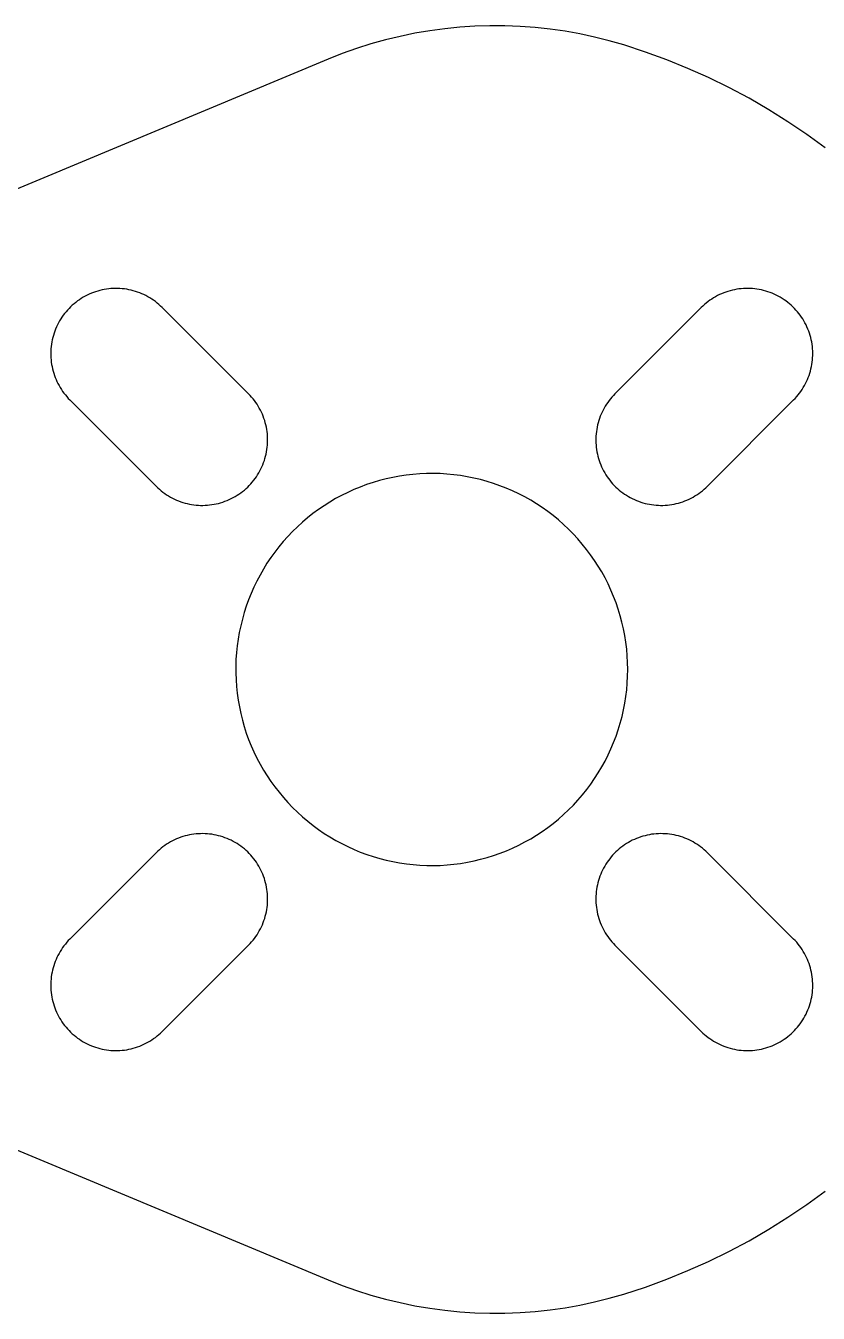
# Model space of a CAD drawing. Header units: millimetres. Extents: x 1015 to 1415, y -25 to 475.
# Drawn here: x 1338.26 to 1356.45, y 80.95 to 110.5 of the extents above; entities that cross this region are included whole.
import ezdxf

# ---------------------------------------------------------------- set-up
doc = ezdxf.new("R2010")
doc.units = ezdxf.units.MM
doc.header["$MEASUREMENT"] = 0
doc.layers.add('corte', color=1, linetype='Continuous', true_color=0xff0000)

msp = doc.modelspace()

# ---------------------------------------------------------------- linework, layer by layer
at = {"layer": 'corte', "linetype": 'Continuous', "lineweight": 25}
for p, q in [((1346.85, 110.258), (1346.514, 110.176)), ((1347.19, 110.329), (1346.85, 110.258)), ((1347.531, 110.387), (1347.19, 110.329)), ((1347.875, 110.434), (1347.531, 110.387)), ((1348.22, 110.468), (1347.875, 110.434)), ((1348.565, 110.491), (1348.22, 110.468)), ((1348.912, 110.502), (1348.565, 110.491)), ((1349.258, 110.501), (1348.912, 110.502)), ((1349.605, 110.487), (1349.258, 110.501)), ((1349.95, 110.462), (1349.605, 110.487)), ((1350.295, 110.425), (1349.95, 110.462)), ((1350.638, 110.375), (1350.295, 110.425)), ((1350.979, 110.314), (1350.638, 110.375)), ((1351.318, 110.242), (1350.979, 110.314)), ((1345.85, 109.978), (1345.523, 109.861)), ((1346.18, 110.083), (1345.85, 109.978)), ((1346.514, 110.176), (1346.18, 110.083)), ((1351.654, 110.157), (1351.318, 110.242)), ((1351.987, 110.061), (1351.654, 110.157)), ((1352.483, 109.899), (1351.987, 110.061)), ((1345.201, 109.734), (1325.424, 101.493)), ((1345.523, 109.861), (1345.201, 109.734)), ((1352.973, 109.72), (1352.483, 109.899)), ((1353.456, 109.524), (1352.973, 109.72)), ((1353.933, 109.311), (1353.456, 109.524)), ((1354.402, 109.081), (1353.933, 109.311)), ((1354.862, 108.836), (1354.402, 109.081)), ((1355.314, 108.575), (1354.862, 108.836)), ((1355.756, 108.298), (1355.314, 108.575)), ((1356.188, 108.006), (1355.756, 108.298)), ((1356.61, 107.699), (1356.188, 108.006)), ((1339.714, 104.339), (1339.667, 104.317)), ((1339.762, 104.36), (1339.714, 104.339)), ((1339.81, 104.379), (1339.762, 104.36)), ((1339.859, 104.396), (1339.81, 104.379)), ((1339.908, 104.411), (1339.859, 104.396)), ((1339.958, 104.425), (1339.908, 104.411)), ((1340.008, 104.437), (1339.958, 104.425)), ((1340.059, 104.447), (1340.008, 104.437)), ((1340.11, 104.455), (1340.059, 104.447)), ((1340.162, 104.462), (1340.11, 104.455)), ((1340.213, 104.467), (1340.162, 104.462)), ((1340.265, 104.47), (1340.213, 104.467)), ((1340.317, 104.471), (1340.265, 104.47)), ((1340.368, 104.471), (1340.317, 104.471)), ((1340.42, 104.469), (1340.368, 104.471)), ((1340.472, 104.465), (1340.42, 104.469)), ((1340.523, 104.459), (1340.472, 104.465)), ((1340.575, 104.451), (1340.523, 104.459)), ((1340.625, 104.442), (1340.575, 104.451)), ((1340.676, 104.431), (1340.625, 104.442)), ((1340.726, 104.418), (1340.676, 104.431)), ((1340.776, 104.404), (1340.726, 104.418)), ((1340.825, 104.387), (1340.776, 104.404)), ((1340.874, 104.369), (1340.825, 104.387)), ((1340.922, 104.35), (1340.874, 104.369)), ((1340.969, 104.329), (1340.922, 104.35)), ((1354.233, 104.35), (1354.186, 104.329)), ((1354.281, 104.369), (1354.233, 104.35)), ((1354.33, 104.387), (1354.281, 104.369)), ((1354.379, 104.404), (1354.33, 104.387)), ((1354.429, 104.418), (1354.379, 104.404)), ((1354.479, 104.431), (1354.429, 104.418)), ((1354.53, 104.442), (1354.479, 104.431)), ((1354.58, 104.451), (1354.53, 104.442)), ((1354.632, 104.459), (1354.58, 104.451)), ((1354.683, 104.465), (1354.632, 104.459)), ((1354.735, 104.469), (1354.683, 104.465)), ((1354.786, 104.471), (1354.735, 104.469)), ((1354.838, 104.471), (1354.786, 104.471)), ((1354.89, 104.47), (1354.838, 104.471)), ((1354.942, 104.467), (1354.89, 104.47)), ((1354.993, 104.462), (1354.942, 104.467)), ((1355.045, 104.455), (1354.993, 104.462)), ((1355.096, 104.447), (1355.045, 104.455)), ((1355.146, 104.437), (1355.096, 104.447)), ((1355.197, 104.425), (1355.146, 104.437)), ((1355.247, 104.411), (1355.197, 104.425)), ((1355.296, 104.396), (1355.247, 104.411)), ((1355.345, 104.379), (1355.296, 104.396)), ((1355.393, 104.36), (1355.345, 104.379)), ((1355.441, 104.339), (1355.393, 104.36)), ((1355.488, 104.317), (1355.441, 104.339)), ((1339.287, 104.05), (1339.251, 104.014)), ((1339.325, 104.086), (1339.287, 104.05)), ((1339.364, 104.12), (1339.325, 104.086)), ((1339.405, 104.152), (1339.364, 104.12)), ((1339.446, 104.184), (1339.405, 104.152)), ((1339.488, 104.213), (1339.446, 104.184)), ((1339.532, 104.242), (1339.488, 104.213)), ((1339.576, 104.268), (1339.532, 104.242)), ((1339.621, 104.294), (1339.576, 104.268)), ((1339.667, 104.317), (1339.621, 104.294)), ((1341.015, 104.306), (1340.969, 104.329)), ((1341.061, 104.281), (1341.015, 104.306)), ((1341.106, 104.255), (1341.061, 104.281)), ((1341.149, 104.228), (1341.106, 104.255)), ((1341.192, 104.199), (1341.149, 104.228)), ((1341.234, 104.168), (1341.192, 104.199)), ((1341.275, 104.136), (1341.234, 104.168)), ((1341.315, 104.103), (1341.275, 104.136)), ((1341.353, 104.068), (1341.315, 104.103)), ((1341.39, 104.032), (1341.353, 104.068)), ((1353.802, 104.068), (1353.765, 104.032)), ((1353.84, 104.103), (1353.802, 104.068)), ((1353.88, 104.136), (1353.84, 104.103)), ((1353.921, 104.168), (1353.88, 104.136)), ((1353.963, 104.199), (1353.921, 104.168)), ((1354.005, 104.228), (1353.963, 104.199)), ((1354.049, 104.255), (1354.005, 104.228)), ((1354.094, 104.281), (1354.049, 104.255)), ((1354.14, 104.306), (1354.094, 104.281)), ((1354.186, 104.329), (1354.14, 104.306)), ((1355.534, 104.294), (1355.488, 104.317)), ((1355.579, 104.268), (1355.534, 104.294)), ((1355.623, 104.242), (1355.579, 104.268)), ((1355.667, 104.213), (1355.623, 104.242)), ((1355.709, 104.184), (1355.667, 104.213)), ((1355.75, 104.152), (1355.709, 104.184)), ((1355.791, 104.12), (1355.75, 104.152)), ((1355.83, 104.086), (1355.791, 104.12)), ((1355.868, 104.05), (1355.83, 104.086)), ((1355.904, 104.014), (1355.868, 104.05)), ((1339.06, 103.77), (1339.033, 103.725)), ((1339.088, 103.813), (1339.06, 103.77)), ((1339.118, 103.855), (1339.088, 103.813)), ((1339.149, 103.897), (1339.118, 103.855)), ((1339.181, 103.937), (1339.149, 103.897)), ((1339.215, 103.976), (1339.181, 103.937)), ((1339.251, 104.014), (1339.215, 103.976)), ((1343.37, 102.052), (1341.39, 104.032)), ((1353.765, 104.032), (1351.785, 102.052)), ((1355.939, 103.976), (1355.904, 104.014)), ((1355.973, 103.937), (1355.939, 103.976)), ((1356.006, 103.897), (1355.973, 103.937)), ((1356.037, 103.855), (1356.006, 103.897)), ((1356.067, 103.813), (1356.037, 103.855)), ((1356.095, 103.77), (1356.067, 103.813)), ((1356.122, 103.725), (1356.095, 103.77)), ((1338.923, 103.491), (1338.905, 103.442)), ((1338.941, 103.54), (1338.923, 103.491)), ((1338.962, 103.587), (1338.941, 103.54)), ((1338.984, 103.634), (1338.962, 103.587)), ((1339.008, 103.68), (1338.984, 103.634)), ((1339.033, 103.725), (1339.008, 103.68)), ((1356.147, 103.68), (1356.122, 103.725)), ((1356.171, 103.634), (1356.147, 103.68)), ((1356.193, 103.587), (1356.171, 103.634)), ((1356.214, 103.54), (1356.193, 103.587)), ((1356.232, 103.491), (1356.214, 103.54)), ((1356.249, 103.442), (1356.232, 103.491)), ((1338.846, 103.191), (1338.839, 103.139)), ((1338.854, 103.242), (1338.846, 103.191)), ((1338.864, 103.293), (1338.854, 103.242)), ((1338.876, 103.343), (1338.864, 103.293)), ((1338.89, 103.393), (1338.876, 103.343)), ((1338.905, 103.442), (1338.89, 103.393)), ((1356.265, 103.393), (1356.249, 103.442)), ((1356.279, 103.343), (1356.265, 103.393)), ((1356.291, 103.293), (1356.279, 103.343)), ((1356.301, 103.242), (1356.291, 103.293)), ((1356.309, 103.191), (1356.301, 103.242)), ((1356.316, 103.139), (1356.309, 103.191)), ((1338.831, 103.036), (1338.83, 102.984)), ((1338.83, 102.984), (1338.83, 102.933)), ((1338.83, 102.933), (1338.832, 102.881)), ((1338.834, 103.088), (1338.831, 103.036)), ((1338.832, 102.881), (1338.836, 102.829)), ((1338.839, 103.139), (1338.834, 103.088)), ((1356.321, 103.088), (1356.316, 103.139)), ((1356.319, 102.829), (1356.323, 102.881)), ((1356.324, 103.036), (1356.321, 103.088)), ((1356.323, 102.881), (1356.325, 102.933)), ((1356.325, 102.984), (1356.324, 103.036)), ((1356.325, 102.933), (1356.325, 102.984)), ((1338.836, 102.829), (1338.842, 102.778)), ((1338.842, 102.778), (1338.85, 102.727)), ((1338.85, 102.727), (1338.859, 102.676)), ((1338.859, 102.676), (1338.87, 102.625)), ((1338.87, 102.625), (1338.883, 102.575)), ((1338.883, 102.575), (1338.898, 102.525)), ((1356.257, 102.525), (1356.272, 102.575)), ((1356.272, 102.575), (1356.285, 102.625)), ((1356.285, 102.625), (1356.296, 102.676)), ((1356.296, 102.676), (1356.305, 102.727)), ((1356.305, 102.727), (1356.313, 102.778)), ((1356.313, 102.778), (1356.319, 102.829)), ((1338.898, 102.525), (1338.914, 102.476)), ((1338.914, 102.476), (1338.932, 102.428)), ((1338.932, 102.428), (1338.951, 102.38)), ((1338.951, 102.38), (1338.973, 102.332)), ((1338.973, 102.332), (1338.995, 102.286)), ((1338.995, 102.286), (1339.02, 102.24)), ((1356.135, 102.24), (1356.159, 102.286)), ((1356.159, 102.286), (1356.182, 102.332)), ((1356.182, 102.332), (1356.204, 102.38)), ((1356.204, 102.38), (1356.223, 102.428)), ((1356.223, 102.428), (1356.241, 102.476)), ((1356.241, 102.476), (1356.257, 102.525)), ((1339.02, 102.24), (1339.046, 102.196)), ((1339.046, 102.196), (1339.074, 102.152)), ((1339.074, 102.152), (1339.103, 102.109)), ((1339.103, 102.109), (1339.133, 102.067)), ((1339.133, 102.067), (1339.165, 102.026)), ((1339.165, 102.026), (1339.198, 101.987)), ((1339.198, 101.987), (1339.233, 101.948)), ((1343.406, 102.015), (1343.37, 102.052)), ((1343.441, 101.977), (1343.406, 102.015)), ((1343.474, 101.937), (1343.441, 101.977)), ((1351.714, 101.977), (1351.681, 101.937)), ((1351.749, 102.015), (1351.714, 101.977)), ((1351.785, 102.052), (1351.749, 102.015)), ((1355.922, 101.948), (1355.957, 101.987)), ((1355.957, 101.987), (1355.99, 102.026)), ((1355.99, 102.026), (1356.022, 102.067)), ((1356.022, 102.067), (1356.052, 102.109)), ((1356.052, 102.109), (1356.081, 102.152)), ((1356.081, 102.152), (1356.109, 102.196)), ((1356.109, 102.196), (1356.135, 102.24)), ((1339.233, 101.948), (1339.269, 101.911)), ((1339.269, 101.911), (1341.249, 99.931)), ((1343.506, 101.896), (1343.474, 101.937)), ((1343.537, 101.854), (1343.506, 101.896)), ((1343.566, 101.811), (1343.537, 101.854)), ((1343.593, 101.768), (1343.566, 101.811)), ((1343.619, 101.723), (1343.593, 101.768)), ((1343.644, 101.677), (1343.619, 101.723)), ((1343.667, 101.631), (1343.644, 101.677)), ((1351.511, 101.677), (1351.488, 101.631)), ((1351.536, 101.723), (1351.511, 101.677)), ((1351.562, 101.768), (1351.536, 101.723)), ((1351.589, 101.811), (1351.562, 101.768)), ((1351.618, 101.854), (1351.589, 101.811)), ((1351.649, 101.896), (1351.618, 101.854)), ((1351.681, 101.937), (1351.649, 101.896)), ((1353.906, 99.931), (1355.886, 101.911)), ((1355.886, 101.911), (1355.922, 101.948)), ((1343.688, 101.584), (1343.667, 101.631)), ((1343.707, 101.536), (1343.688, 101.584)), ((1343.725, 101.487), (1343.707, 101.536)), ((1343.742, 101.438), (1343.725, 101.487)), ((1343.756, 101.388), (1343.742, 101.438)), ((1343.769, 101.338), (1343.756, 101.388)), ((1351.399, 101.388), (1351.386, 101.338)), ((1351.413, 101.438), (1351.399, 101.388)), ((1351.43, 101.487), (1351.413, 101.438)), ((1351.448, 101.536), (1351.43, 101.487)), ((1351.467, 101.584), (1351.448, 101.536)), ((1351.488, 101.631), (1351.467, 101.584)), ((1343.78, 101.287), (1343.769, 101.338)), ((1343.789, 101.237), (1343.78, 101.287)), ((1343.797, 101.185), (1343.789, 101.237)), ((1343.803, 101.134), (1343.797, 101.185)), ((1343.807, 101.082), (1343.803, 101.134)), ((1351.352, 101.134), (1351.348, 101.082)), ((1351.358, 101.185), (1351.352, 101.134)), ((1351.366, 101.237), (1351.358, 101.185)), ((1351.375, 101.287), (1351.366, 101.237)), ((1351.386, 101.338), (1351.375, 101.287)), ((1343.793, 100.772), (1343.8, 100.824)), ((1343.8, 100.824), (1343.805, 100.875)), ((1343.805, 100.875), (1343.808, 100.927)), ((1343.809, 101.03), (1343.807, 101.082)), ((1343.808, 100.927), (1343.809, 100.979)), ((1343.809, 100.979), (1343.809, 101.03)), ((1351.346, 101.03), (1351.345, 100.979)), ((1351.345, 100.979), (1351.347, 100.927)), ((1351.348, 101.082), (1351.346, 101.03)), ((1351.347, 100.927), (1351.35, 100.875)), ((1351.35, 100.875), (1351.355, 100.824)), ((1351.355, 100.824), (1351.362, 100.772)), ((1343.717, 100.472), (1343.734, 100.521)), ((1343.734, 100.521), (1343.749, 100.57)), ((1343.749, 100.57), (1343.763, 100.62)), ((1343.763, 100.62), (1343.775, 100.67)), ((1343.775, 100.67), (1343.785, 100.721)), ((1343.785, 100.721), (1343.793, 100.772)), ((1351.362, 100.772), (1351.37, 100.721)), ((1351.37, 100.721), (1351.38, 100.67)), ((1351.38, 100.67), (1351.392, 100.62)), ((1351.392, 100.62), (1351.406, 100.57)), ((1351.406, 100.57), (1351.421, 100.521)), ((1351.421, 100.521), (1351.438, 100.472)), ((1343.58, 100.194), (1343.606, 100.238)), ((1343.606, 100.238), (1343.632, 100.283)), ((1343.632, 100.283), (1343.655, 100.329)), ((1343.655, 100.329), (1343.677, 100.376)), ((1343.677, 100.376), (1343.698, 100.424)), ((1343.698, 100.424), (1343.717, 100.472)), ((1347.147, 100.203), (1346.992, 100.185)), ((1347.303, 100.215), (1347.147, 100.203)), ((1347.459, 100.222), (1347.303, 100.215)), ((1347.615, 100.224), (1347.459, 100.222)), ((1347.771, 100.22), (1347.615, 100.224)), ((1347.927, 100.21), (1347.771, 100.22)), ((1348.083, 100.195), (1347.927, 100.21)), ((1351.438, 100.472), (1351.457, 100.424)), ((1351.457, 100.424), (1351.478, 100.376)), ((1351.478, 100.376), (1351.5, 100.329)), ((1351.5, 100.329), (1351.523, 100.283)), ((1351.523, 100.283), (1351.549, 100.238)), ((1351.549, 100.238), (1351.575, 100.194)), ((1341.249, 99.931), (1341.286, 99.895)), ((1343.314, 99.877), (1343.352, 99.913)), ((1343.352, 99.913), (1343.388, 99.949)), ((1343.388, 99.949), (1343.424, 99.987)), ((1343.424, 99.987), (1343.458, 100.026)), ((1343.458, 100.026), (1343.49, 100.067)), ((1343.49, 100.067), (1343.522, 100.108)), ((1343.522, 100.108), (1343.551, 100.15)), ((1343.551, 100.15), (1343.58, 100.194)), ((1345.936, 99.913), (1345.791, 99.854)), ((1346.082, 99.968), (1345.936, 99.913)), ((1346.23, 100.017), (1346.082, 99.968)), ((1346.38, 100.061), (1346.23, 100.017)), ((1346.531, 100.1), (1346.38, 100.061)), ((1346.684, 100.134), (1346.531, 100.1)), ((1346.837, 100.162), (1346.684, 100.134)), ((1346.992, 100.185), (1346.837, 100.162)), ((1348.238, 100.175), (1348.083, 100.195)), ((1348.392, 100.149), (1348.238, 100.175)), ((1348.545, 100.119), (1348.392, 100.149)), ((1348.697, 100.082), (1348.545, 100.119)), ((1348.847, 100.041), (1348.697, 100.082)), ((1348.996, 99.994), (1348.847, 100.041)), ((1349.144, 99.942), (1348.996, 99.994)), ((1349.289, 99.885), (1349.144, 99.942)), ((1351.575, 100.194), (1351.604, 100.15)), ((1351.604, 100.15), (1351.633, 100.108)), ((1351.633, 100.108), (1351.665, 100.067)), ((1351.665, 100.067), (1351.697, 100.026)), ((1351.697, 100.026), (1351.731, 99.987)), ((1351.731, 99.987), (1351.767, 99.949)), ((1351.767, 99.949), (1351.803, 99.913)), ((1351.803, 99.913), (1351.841, 99.877)), ((1353.869, 99.895), (1353.906, 99.931)), ((1341.286, 99.895), (1341.325, 99.86)), ((1341.325, 99.86), (1341.364, 99.827)), ((1341.364, 99.827), (1341.405, 99.795)), ((1341.405, 99.795), (1341.447, 99.765)), ((1341.447, 99.765), (1341.49, 99.736)), ((1341.49, 99.736), (1341.534, 99.708)), ((1341.534, 99.708), (1341.578, 99.682)), ((1341.578, 99.682), (1341.624, 99.657)), ((1341.624, 99.657), (1341.67, 99.635)), ((1341.67, 99.635), (1341.718, 99.613)), ((1341.718, 99.613), (1341.766, 99.594)), ((1342.878, 99.603), (1342.925, 99.624)), ((1342.925, 99.624), (1342.972, 99.646)), ((1342.972, 99.646), (1343.018, 99.67)), ((1343.018, 99.67), (1343.063, 99.695)), ((1343.063, 99.695), (1343.108, 99.722)), ((1343.108, 99.722), (1343.151, 99.75)), ((1343.151, 99.75), (1343.193, 99.78)), ((1343.193, 99.78), (1343.235, 99.811)), ((1343.235, 99.811), (1343.275, 99.843)), ((1343.275, 99.843), (1343.314, 99.877)), ((1345.371, 99.646), (1345.237, 99.567)), ((1345.509, 99.72), (1345.371, 99.646)), ((1345.649, 99.789), (1345.509, 99.72)), ((1345.791, 99.854), (1345.649, 99.789)), ((1349.433, 99.824), (1349.289, 99.885)), ((1349.574, 99.757), (1349.433, 99.824)), ((1349.713, 99.685), (1349.574, 99.757)), ((1349.849, 99.608), (1349.713, 99.685)), ((1349.982, 99.527), (1349.849, 99.608)), ((1351.841, 99.877), (1351.88, 99.843)), ((1351.88, 99.843), (1351.92, 99.811)), ((1351.92, 99.811), (1351.962, 99.78)), ((1351.962, 99.78), (1352.004, 99.75)), ((1352.004, 99.75), (1352.047, 99.722)), ((1352.047, 99.722), (1352.092, 99.695)), ((1352.092, 99.695), (1352.137, 99.67)), ((1352.137, 99.67), (1352.183, 99.646)), ((1352.183, 99.646), (1352.23, 99.624)), ((1352.23, 99.624), (1352.277, 99.603)), ((1353.389, 99.594), (1353.437, 99.613)), ((1353.437, 99.613), (1353.485, 99.635)), ((1353.485, 99.635), (1353.531, 99.657)), ((1353.531, 99.657), (1353.577, 99.682)), ((1353.577, 99.682), (1353.621, 99.708)), ((1353.621, 99.708), (1353.665, 99.736)), ((1353.665, 99.736), (1353.708, 99.765)), ((1353.708, 99.765), (1353.75, 99.795)), ((1353.75, 99.795), (1353.791, 99.827)), ((1353.791, 99.827), (1353.83, 99.86)), ((1353.83, 99.86), (1353.869, 99.895)), ((1341.766, 99.594), (1341.814, 99.576)), ((1341.814, 99.576), (1341.863, 99.56)), ((1341.863, 99.56), (1341.913, 99.545)), ((1341.913, 99.545), (1341.963, 99.532)), ((1341.963, 99.532), (1342.014, 99.521)), ((1342.014, 99.521), (1342.065, 99.512)), ((1342.065, 99.512), (1342.116, 99.504)), ((1342.116, 99.504), (1342.167, 99.498)), ((1342.167, 99.498), (1342.219, 99.494)), ((1342.219, 99.494), (1342.271, 99.492)), ((1342.271, 99.492), (1342.322, 99.492)), ((1342.322, 99.492), (1342.374, 99.493)), ((1342.374, 99.493), (1342.426, 99.496)), ((1342.426, 99.496), (1342.477, 99.501)), ((1342.477, 99.501), (1342.529, 99.508)), ((1342.529, 99.508), (1342.58, 99.516)), ((1342.58, 99.516), (1342.631, 99.526)), ((1342.631, 99.526), (1342.681, 99.538)), ((1342.681, 99.538), (1342.731, 99.552)), ((1342.731, 99.552), (1342.78, 99.567)), ((1342.78, 99.567), (1342.829, 99.585)), ((1342.829, 99.585), (1342.878, 99.603)), ((1344.976, 99.395), (1344.85, 99.303)), ((1345.105, 99.483), (1344.976, 99.395)), ((1345.237, 99.567), (1345.105, 99.483)), ((1350.113, 99.442), (1349.982, 99.527)), ((1350.24, 99.351), (1350.113, 99.442)), ((1350.365, 99.257), (1350.24, 99.351)), ((1352.277, 99.603), (1352.326, 99.585)), ((1352.326, 99.585), (1352.375, 99.567)), ((1352.375, 99.567), (1352.424, 99.552)), ((1352.424, 99.552), (1352.474, 99.538)), ((1352.474, 99.538), (1352.524, 99.526)), ((1352.524, 99.526), (1352.575, 99.516)), ((1352.575, 99.516), (1352.626, 99.508)), ((1352.626, 99.508), (1352.677, 99.501)), ((1352.677, 99.501), (1352.729, 99.496)), ((1352.729, 99.496), (1352.781, 99.493)), ((1352.781, 99.493), (1352.832, 99.492)), ((1352.832, 99.492), (1352.884, 99.492)), ((1352.884, 99.492), (1352.936, 99.494)), ((1352.936, 99.494), (1352.988, 99.498)), ((1352.988, 99.498), (1353.039, 99.504)), ((1353.039, 99.504), (1353.09, 99.512)), ((1353.09, 99.512), (1353.141, 99.521)), ((1353.141, 99.521), (1353.192, 99.532)), ((1353.192, 99.532), (1353.242, 99.545)), ((1353.242, 99.545), (1353.292, 99.56)), ((1353.292, 99.56), (1353.341, 99.576)), ((1353.341, 99.576), (1353.389, 99.594)), ((1344.608, 99.105), (1344.493, 99)), ((1344.727, 99.206), (1344.608, 99.105)), ((1344.85, 99.303), (1344.727, 99.206)), ((1350.485, 99.158), (1350.365, 99.257)), ((1350.603, 99.055), (1350.485, 99.158)), ((1350.717, 98.948), (1350.603, 99.055)), ((1344.273, 98.778), (1344.169, 98.661)), ((1344.381, 98.891), (1344.273, 98.778)), ((1344.493, 99), (1344.381, 98.891)), ((1350.827, 98.837), (1350.717, 98.948)), ((1350.933, 98.722), (1350.827, 98.837)), ((1351.035, 98.604), (1350.933, 98.722)), ((1344.069, 98.541), (1343.973, 98.418)), ((1344.169, 98.661), (1344.069, 98.541)), ((1351.133, 98.482), (1351.035, 98.604)), ((1351.226, 98.357), (1351.133, 98.482)), ((1343.795, 98.161), (1343.713, 98.029)), ((1343.882, 98.291), (1343.795, 98.161)), ((1343.973, 98.418), (1343.882, 98.291)), ((1351.316, 98.229), (1351.226, 98.357)), ((1351.4, 98.098), (1351.316, 98.229)), ((1343.635, 97.893), (1343.562, 97.755)), ((1343.713, 98.029), (1343.635, 97.893)), ((1351.48, 97.964), (1351.4, 98.098)), ((1351.556, 97.827), (1351.48, 97.964)), ((1343.494, 97.614), (1343.431, 97.471)), ((1343.562, 97.755), (1343.494, 97.614)), ((1351.626, 97.688), (1351.556, 97.827)), ((1351.692, 97.546), (1351.626, 97.688)), ((1351.753, 97.402), (1351.692, 97.546)), ((1343.373, 97.326), (1343.319, 97.18)), ((1343.431, 97.471), (1343.373, 97.326)), ((1351.809, 97.256), (1351.753, 97.402)), ((1351.859, 97.108), (1351.809, 97.256)), ((1343.272, 97.031), (1343.229, 96.881)), ((1343.319, 97.18), (1343.272, 97.031)), ((1351.905, 96.959), (1351.859, 97.108)), ((1351.945, 96.808), (1351.905, 96.959)), ((1343.191, 96.729), (1343.159, 96.576)), ((1343.229, 96.881), (1343.191, 96.729)), ((1351.98, 96.656), (1351.945, 96.808)), ((1352.01, 96.502), (1351.98, 96.656)), ((1343.132, 96.422), (1343.11, 96.268)), ((1343.159, 96.576), (1343.132, 96.422)), ((1352.034, 96.348), (1352.01, 96.502)), ((1343.094, 96.112), (1343.083, 95.956)), ((1343.11, 96.268), (1343.094, 96.112)), ((1352.053, 96.193), (1352.034, 96.348)), ((1352.067, 96.037), (1352.053, 96.193)), ((1343.083, 95.956), (1343.078, 95.8)), ((1343.078, 95.8), (1343.078, 95.644)), ((1352.075, 95.881), (1352.067, 96.037)), ((1352.077, 95.725), (1352.075, 95.881)), ((1343.078, 95.644), (1343.084, 95.488)), ((1343.084, 95.488), (1343.095, 95.332)), ((1352.067, 95.413), (1352.075, 95.569)), ((1352.075, 95.569), (1352.077, 95.725)), ((1343.095, 95.332), (1343.111, 95.177)), ((1343.111, 95.177), (1343.133, 95.022)), ((1352.034, 95.102), (1352.053, 95.257)), ((1352.053, 95.257), (1352.067, 95.413)), ((1343.133, 95.022), (1343.16, 94.868)), ((1351.981, 94.795), (1352.01, 94.948)), ((1352.01, 94.948), (1352.034, 95.102)), ((1343.16, 94.868), (1343.192, 94.715)), ((1343.192, 94.715), (1343.23, 94.564)), ((1351.905, 94.491), (1351.946, 94.642)), ((1351.946, 94.642), (1351.981, 94.795)), ((1343.23, 94.564), (1343.272, 94.414)), ((1343.272, 94.414), (1343.32, 94.265)), ((1351.81, 94.194), (1351.86, 94.342)), ((1351.86, 94.342), (1351.905, 94.491)), ((1343.32, 94.265), (1343.374, 94.118)), ((1343.374, 94.118), (1343.432, 93.973)), ((1351.693, 93.904), (1351.754, 94.048)), ((1351.754, 94.048), (1351.81, 94.194)), ((1343.432, 93.973), (1343.495, 93.83)), ((1343.495, 93.83), (1343.563, 93.69)), ((1351.557, 93.623), (1351.628, 93.762)), ((1351.628, 93.762), (1351.693, 93.904)), ((1343.563, 93.69), (1343.636, 93.552)), ((1343.636, 93.552), (1343.714, 93.416)), ((1343.714, 93.416), (1343.796, 93.284)), ((1351.402, 93.352), (1351.482, 93.486)), ((1351.482, 93.486), (1351.557, 93.623)), ((1343.796, 93.284), (1343.883, 93.154)), ((1343.883, 93.154), (1343.975, 93.027)), ((1351.228, 93.093), (1351.317, 93.221)), ((1351.317, 93.221), (1351.402, 93.352)), ((1343.975, 93.027), (1344.071, 92.904)), ((1344.071, 92.904), (1344.171, 92.784)), ((1350.935, 92.727), (1351.037, 92.846)), ((1351.037, 92.846), (1351.135, 92.967)), ((1351.135, 92.967), (1351.228, 93.093)), ((1344.171, 92.784), (1344.275, 92.667)), ((1344.275, 92.667), (1344.383, 92.554)), ((1344.383, 92.554), (1344.495, 92.446)), ((1350.719, 92.502), (1350.829, 92.613)), ((1350.829, 92.613), (1350.935, 92.727)), ((1344.495, 92.446), (1344.61, 92.34)), ((1344.61, 92.34), (1344.73, 92.24)), ((1344.73, 92.24), (1344.852, 92.143)), ((1350.367, 92.192), (1350.488, 92.291)), ((1350.488, 92.291), (1350.605, 92.395)), ((1350.605, 92.395), (1350.719, 92.502)), ((1342.014, 91.926), (1341.963, 91.915)), ((1342.065, 91.936), (1342.014, 91.926)), ((1342.116, 91.943), (1342.065, 91.936)), ((1342.167, 91.949), (1342.116, 91.943)), ((1342.219, 91.953), (1342.167, 91.949)), ((1342.271, 91.955), (1342.219, 91.953)), ((1342.322, 91.956), (1342.271, 91.955)), ((1342.374, 91.954), (1342.322, 91.956)), ((1342.426, 91.951), (1342.374, 91.954)), ((1342.477, 91.946), (1342.426, 91.951)), ((1342.529, 91.94), (1342.477, 91.946)), ((1342.58, 91.931), (1342.529, 91.94)), ((1342.631, 91.921), (1342.58, 91.931)), ((1342.681, 91.909), (1342.631, 91.921)), ((1344.852, 92.143), (1344.978, 92.05)), ((1344.978, 92.05), (1345.107, 91.962)), ((1345.107, 91.962), (1345.239, 91.879)), ((1349.851, 91.84), (1349.985, 91.922)), ((1349.985, 91.922), (1350.115, 92.007)), ((1350.115, 92.007), (1350.243, 92.098)), ((1350.243, 92.098), (1350.367, 92.192)), ((1352.524, 91.921), (1352.474, 91.909)), ((1352.575, 91.931), (1352.524, 91.921)), ((1352.626, 91.94), (1352.575, 91.931)), ((1352.677, 91.946), (1352.626, 91.94)), ((1352.729, 91.951), (1352.677, 91.946)), ((1352.781, 91.954), (1352.729, 91.951)), ((1352.832, 91.956), (1352.781, 91.954)), ((1352.884, 91.955), (1352.832, 91.956)), ((1352.936, 91.953), (1352.884, 91.955)), ((1352.988, 91.949), (1352.936, 91.953)), ((1353.039, 91.943), (1352.988, 91.949)), ((1353.09, 91.936), (1353.039, 91.943)), ((1353.141, 91.926), (1353.09, 91.936)), ((1353.192, 91.915), (1353.141, 91.926)), ((1341.405, 91.652), (1341.364, 91.62)), ((1341.447, 91.683), (1341.405, 91.652)), ((1341.49, 91.712), (1341.447, 91.683)), ((1341.534, 91.739), (1341.49, 91.712)), ((1341.578, 91.765), (1341.534, 91.739)), ((1341.624, 91.79), (1341.578, 91.765)), ((1341.67, 91.813), (1341.624, 91.79)), ((1341.718, 91.834), (1341.67, 91.813)), ((1341.766, 91.854), (1341.718, 91.834)), ((1341.814, 91.872), (1341.766, 91.854)), ((1341.863, 91.888), (1341.814, 91.872)), ((1341.913, 91.902), (1341.863, 91.888)), ((1341.963, 91.915), (1341.913, 91.902)), ((1342.731, 91.895), (1342.681, 91.909)), ((1342.78, 91.88), (1342.731, 91.895)), ((1342.829, 91.863), (1342.78, 91.88)), ((1342.878, 91.844), (1342.829, 91.863)), ((1342.925, 91.824), (1342.878, 91.844)), ((1342.972, 91.802), (1342.925, 91.824)), ((1343.018, 91.778), (1342.972, 91.802)), ((1343.063, 91.753), (1343.018, 91.778)), ((1343.108, 91.726), (1343.063, 91.753)), ((1343.151, 91.698), (1343.108, 91.726)), ((1343.193, 91.668), (1343.151, 91.698)), ((1343.235, 91.637), (1343.193, 91.668)), ((1343.275, 91.604), (1343.235, 91.637)), ((1345.239, 91.879), (1345.374, 91.8)), ((1345.374, 91.8), (1345.512, 91.726)), ((1345.512, 91.726), (1345.652, 91.657)), ((1345.652, 91.657), (1345.794, 91.592)), ((1349.292, 91.563), (1349.435, 91.625)), ((1349.435, 91.625), (1349.576, 91.692)), ((1349.576, 91.692), (1349.715, 91.764)), ((1349.715, 91.764), (1349.851, 91.84)), ((1351.92, 91.637), (1351.88, 91.604)), ((1351.962, 91.668), (1351.92, 91.637)), ((1352.004, 91.698), (1351.962, 91.668)), ((1352.047, 91.726), (1352.004, 91.698)), ((1352.092, 91.753), (1352.047, 91.726)), ((1352.137, 91.778), (1352.092, 91.753)), ((1352.183, 91.802), (1352.137, 91.778)), ((1352.23, 91.824), (1352.183, 91.802)), ((1352.277, 91.844), (1352.23, 91.824)), ((1352.326, 91.863), (1352.277, 91.844)), ((1352.375, 91.88), (1352.326, 91.863)), ((1352.424, 91.895), (1352.375, 91.88)), ((1352.474, 91.909), (1352.424, 91.895)), ((1353.242, 91.902), (1353.192, 91.915)), ((1353.292, 91.888), (1353.242, 91.902)), ((1353.341, 91.872), (1353.292, 91.888)), ((1353.389, 91.854), (1353.341, 91.872)), ((1353.437, 91.834), (1353.389, 91.854)), ((1353.485, 91.813), (1353.437, 91.834)), ((1353.531, 91.79), (1353.485, 91.813)), ((1353.577, 91.765), (1353.531, 91.79)), ((1353.621, 91.739), (1353.577, 91.765)), ((1353.665, 91.712), (1353.621, 91.739)), ((1353.708, 91.683), (1353.665, 91.712)), ((1353.75, 91.652), (1353.708, 91.683)), ((1353.791, 91.62), (1353.75, 91.652)), ((1341.249, 91.516), (1339.269, 89.536)), ((1341.286, 91.552), (1341.249, 91.516)), ((1341.325, 91.587), (1341.286, 91.552)), ((1341.364, 91.62), (1341.325, 91.587)), ((1343.314, 91.57), (1343.275, 91.604)), ((1343.352, 91.535), (1343.314, 91.57)), ((1343.388, 91.498), (1343.352, 91.535)), ((1343.424, 91.46), (1343.388, 91.498)), ((1343.458, 91.421), (1343.424, 91.46)), ((1343.49, 91.381), (1343.458, 91.421)), ((1343.522, 91.34), (1343.49, 91.381)), ((1343.551, 91.297), (1343.522, 91.34)), ((1345.794, 91.592), (1345.938, 91.533)), ((1345.938, 91.533), (1346.085, 91.478)), ((1346.085, 91.478), (1346.233, 91.429)), ((1346.233, 91.429), (1346.383, 91.385)), ((1346.383, 91.385), (1346.534, 91.346)), ((1346.534, 91.346), (1346.687, 91.313)), ((1348.395, 91.298), (1348.548, 91.329)), ((1348.548, 91.329), (1348.7, 91.366)), ((1348.7, 91.366), (1348.85, 91.407)), ((1348.85, 91.407), (1348.999, 91.454)), ((1348.999, 91.454), (1349.146, 91.506)), ((1349.146, 91.506), (1349.292, 91.563)), ((1351.633, 91.34), (1351.604, 91.297)), ((1351.665, 91.381), (1351.633, 91.34)), ((1351.697, 91.421), (1351.665, 91.381)), ((1351.731, 91.46), (1351.697, 91.421)), ((1351.767, 91.498), (1351.731, 91.46)), ((1351.803, 91.535), (1351.767, 91.498)), ((1351.841, 91.57), (1351.803, 91.535)), ((1351.88, 91.604), (1351.841, 91.57)), ((1353.83, 91.587), (1353.791, 91.62)), ((1353.869, 91.552), (1353.83, 91.587)), ((1353.906, 91.516), (1353.869, 91.552)), ((1355.886, 89.536), (1353.906, 91.516)), ((1343.58, 91.254), (1343.551, 91.297)), ((1343.606, 91.209), (1343.58, 91.254)), ((1343.632, 91.164), (1343.606, 91.209)), ((1343.655, 91.118), (1343.632, 91.164)), ((1343.677, 91.071), (1343.655, 91.118)), ((1343.698, 91.024), (1343.677, 91.071)), ((1346.687, 91.313), (1346.84, 91.284)), ((1346.84, 91.284), (1346.995, 91.262)), ((1346.995, 91.262), (1347.15, 91.244)), ((1347.15, 91.244), (1347.306, 91.232)), ((1347.306, 91.232), (1347.462, 91.225)), ((1347.462, 91.225), (1347.618, 91.224)), ((1347.618, 91.224), (1347.774, 91.228)), ((1347.774, 91.228), (1347.93, 91.238)), ((1347.93, 91.238), (1348.086, 91.252)), ((1348.086, 91.252), (1348.24, 91.273)), ((1348.24, 91.273), (1348.395, 91.298)), ((1351.478, 91.071), (1351.457, 91.024)), ((1351.5, 91.118), (1351.478, 91.071)), ((1351.523, 91.164), (1351.5, 91.118)), ((1351.549, 91.209), (1351.523, 91.164)), ((1351.575, 91.254), (1351.549, 91.209)), ((1351.604, 91.297), (1351.575, 91.254)), ((1343.717, 90.976), (1343.698, 91.024)), ((1343.734, 90.927), (1343.717, 90.976)), ((1343.749, 90.877), (1343.734, 90.927)), ((1343.763, 90.827), (1343.749, 90.877)), ((1343.775, 90.777), (1343.763, 90.827)), ((1343.785, 90.726), (1343.775, 90.777)), ((1351.38, 90.777), (1351.37, 90.726)), ((1351.392, 90.827), (1351.38, 90.777)), ((1351.406, 90.877), (1351.392, 90.827)), ((1351.421, 90.927), (1351.406, 90.877)), ((1351.438, 90.976), (1351.421, 90.927)), ((1351.457, 91.024), (1351.438, 90.976)), ((1343.793, 90.675), (1343.785, 90.726)), ((1343.8, 90.624), (1343.793, 90.675)), ((1343.805, 90.572), (1343.8, 90.624)), ((1343.808, 90.52), (1343.805, 90.572)), ((1343.809, 90.469), (1343.808, 90.52)), ((1343.809, 90.417), (1343.809, 90.469)), ((1351.347, 90.52), (1351.345, 90.469)), ((1351.345, 90.469), (1351.346, 90.417)), ((1351.35, 90.572), (1351.347, 90.52)), ((1351.355, 90.624), (1351.35, 90.572)), ((1351.362, 90.675), (1351.355, 90.624)), ((1351.37, 90.726), (1351.362, 90.675)), ((1343.769, 90.109), (1343.78, 90.16)), ((1343.78, 90.16), (1343.789, 90.211)), ((1343.789, 90.211), (1343.797, 90.262)), ((1343.797, 90.262), (1343.803, 90.314)), ((1343.803, 90.314), (1343.807, 90.365)), ((1343.807, 90.365), (1343.809, 90.417)), ((1351.346, 90.417), (1351.348, 90.365)), ((1351.348, 90.365), (1351.352, 90.314)), ((1351.352, 90.314), (1351.358, 90.262)), ((1351.358, 90.262), (1351.366, 90.211)), ((1351.366, 90.211), (1351.375, 90.16)), ((1351.375, 90.16), (1351.386, 90.109)), ((1325.424, 89.954), (1345.201, 81.714)), ((1343.667, 89.817), (1343.688, 89.864)), ((1343.688, 89.864), (1343.707, 89.912)), ((1343.707, 89.912), (1343.725, 89.96)), ((1343.725, 89.96), (1343.742, 90.009)), ((1343.742, 90.009), (1343.756, 90.059)), ((1343.756, 90.059), (1343.769, 90.109)), ((1351.386, 90.109), (1351.399, 90.059)), ((1351.399, 90.059), (1351.413, 90.009)), ((1351.413, 90.009), (1351.43, 89.96)), ((1351.43, 89.96), (1351.448, 89.912)), ((1351.448, 89.912), (1351.467, 89.864)), ((1351.467, 89.864), (1351.488, 89.817)), ((1343.506, 89.551), (1343.537, 89.593)), ((1343.537, 89.593), (1343.566, 89.636)), ((1343.566, 89.636), (1343.593, 89.68)), ((1343.593, 89.68), (1343.619, 89.724)), ((1343.619, 89.724), (1343.644, 89.77)), ((1343.644, 89.77), (1343.667, 89.817)), ((1351.488, 89.817), (1351.511, 89.77)), ((1351.511, 89.77), (1351.536, 89.724)), ((1351.536, 89.724), (1351.562, 89.68)), ((1351.562, 89.68), (1351.589, 89.636)), ((1351.589, 89.636), (1351.618, 89.593)), ((1351.618, 89.593), (1351.649, 89.551)), ((1339.074, 89.296), (1339.046, 89.252)), ((1339.103, 89.339), (1339.074, 89.296)), ((1339.133, 89.38), (1339.103, 89.339)), ((1339.165, 89.421), (1339.133, 89.38)), ((1339.198, 89.461), (1339.165, 89.421)), ((1339.233, 89.499), (1339.198, 89.461)), ((1339.269, 89.536), (1339.233, 89.499)), ((1341.39, 87.415), (1343.37, 89.395)), ((1343.37, 89.395), (1343.406, 89.432)), ((1343.406, 89.432), (1343.441, 89.471)), ((1343.441, 89.471), (1343.474, 89.51)), ((1343.474, 89.51), (1343.506, 89.551)), ((1351.649, 89.551), (1351.681, 89.51)), ((1351.681, 89.51), (1351.714, 89.471)), ((1351.714, 89.471), (1351.749, 89.432)), ((1351.749, 89.432), (1351.785, 89.395)), ((1351.785, 89.395), (1353.765, 87.415)), ((1355.922, 89.499), (1355.886, 89.536)), ((1355.957, 89.461), (1355.922, 89.499)), ((1355.99, 89.421), (1355.957, 89.461)), ((1356.022, 89.38), (1355.99, 89.421)), ((1356.052, 89.339), (1356.022, 89.38)), ((1356.081, 89.296), (1356.052, 89.339)), ((1356.109, 89.252), (1356.081, 89.296)), ((1338.914, 88.971), (1338.898, 88.922)), ((1338.932, 89.02), (1338.914, 88.971)), ((1338.951, 89.068), (1338.932, 89.02)), ((1338.973, 89.115), (1338.951, 89.068)), ((1338.995, 89.161), (1338.973, 89.115)), ((1339.02, 89.207), (1338.995, 89.161)), ((1339.046, 89.252), (1339.02, 89.207)), ((1356.135, 89.207), (1356.109, 89.252)), ((1356.159, 89.161), (1356.135, 89.207)), ((1356.182, 89.115), (1356.159, 89.161)), ((1356.204, 89.068), (1356.182, 89.115)), ((1356.223, 89.02), (1356.204, 89.068)), ((1356.241, 88.971), (1356.223, 89.02)), ((1356.257, 88.922), (1356.241, 88.971)), ((1338.842, 88.669), (1338.836, 88.618)), ((1338.85, 88.721), (1338.842, 88.669)), ((1338.859, 88.772), (1338.85, 88.721)), ((1338.87, 88.822), (1338.859, 88.772)), ((1338.883, 88.872), (1338.87, 88.822)), ((1338.898, 88.922), (1338.883, 88.872)), ((1356.272, 88.872), (1356.257, 88.922)), ((1356.285, 88.822), (1356.272, 88.872)), ((1356.296, 88.772), (1356.285, 88.822)), ((1356.305, 88.721), (1356.296, 88.772)), ((1356.313, 88.669), (1356.305, 88.721)), ((1356.319, 88.618), (1356.313, 88.669)), ((1338.832, 88.566), (1338.83, 88.515)), ((1338.83, 88.515), (1338.83, 88.463)), ((1338.83, 88.463), (1338.831, 88.411)), ((1338.831, 88.411), (1338.834, 88.359)), ((1338.836, 88.618), (1338.832, 88.566)), ((1356.323, 88.566), (1356.319, 88.618)), ((1356.321, 88.359), (1356.324, 88.411)), ((1356.325, 88.515), (1356.323, 88.566)), ((1356.324, 88.411), (1356.325, 88.463)), ((1356.325, 88.463), (1356.325, 88.515)), ((1338.834, 88.359), (1338.839, 88.308)), ((1338.839, 88.308), (1338.846, 88.257)), ((1338.846, 88.257), (1338.854, 88.205)), ((1338.854, 88.205), (1338.864, 88.155)), ((1338.864, 88.155), (1338.876, 88.104)), ((1338.876, 88.104), (1338.89, 88.054)), ((1356.265, 88.054), (1356.279, 88.104)), ((1356.279, 88.104), (1356.291, 88.155)), ((1356.291, 88.155), (1356.301, 88.205)), ((1356.301, 88.205), (1356.309, 88.257)), ((1356.309, 88.257), (1356.316, 88.308)), ((1356.316, 88.308), (1356.321, 88.359)), ((1338.89, 88.054), (1338.905, 88.005)), ((1338.905, 88.005), (1338.923, 87.956)), ((1338.923, 87.956), (1338.941, 87.908)), ((1338.941, 87.908), (1338.962, 87.86)), ((1338.962, 87.86), (1338.984, 87.813)), ((1338.984, 87.813), (1339.008, 87.767)), ((1356.147, 87.767), (1356.171, 87.813)), ((1356.171, 87.813), (1356.193, 87.86)), ((1356.193, 87.86), (1356.214, 87.908)), ((1356.214, 87.908), (1356.232, 87.956)), ((1356.232, 87.956), (1356.249, 88.005)), ((1356.249, 88.005), (1356.265, 88.054)), ((1339.008, 87.767), (1339.033, 87.722)), ((1339.033, 87.722), (1339.06, 87.678)), ((1339.06, 87.678), (1339.088, 87.634)), ((1339.088, 87.634), (1339.118, 87.592)), ((1339.118, 87.592), (1339.149, 87.551)), ((1339.149, 87.551), (1339.181, 87.511)), ((1339.181, 87.511), (1339.215, 87.471)), ((1355.939, 87.471), (1355.973, 87.511)), ((1355.973, 87.511), (1356.006, 87.551)), ((1356.006, 87.551), (1356.037, 87.592)), ((1356.037, 87.592), (1356.067, 87.634)), ((1356.067, 87.634), (1356.095, 87.678)), ((1356.095, 87.678), (1356.122, 87.722)), ((1356.122, 87.722), (1356.147, 87.767)), ((1339.215, 87.471), (1339.251, 87.434)), ((1339.251, 87.434), (1339.287, 87.397)), ((1339.287, 87.397), (1339.325, 87.362)), ((1339.325, 87.362), (1339.364, 87.328)), ((1339.364, 87.328), (1339.405, 87.295)), ((1339.405, 87.295), (1339.446, 87.264)), ((1339.446, 87.264), (1339.488, 87.234)), ((1339.488, 87.234), (1339.532, 87.206)), ((1339.532, 87.206), (1339.576, 87.179)), ((1341.061, 87.166), (1341.106, 87.192)), ((1341.106, 87.192), (1341.149, 87.22)), ((1341.149, 87.22), (1341.192, 87.249)), ((1341.192, 87.249), (1341.234, 87.279)), ((1341.234, 87.279), (1341.275, 87.311)), ((1341.275, 87.311), (1341.315, 87.345)), ((1341.315, 87.345), (1341.353, 87.379)), ((1341.353, 87.379), (1341.39, 87.415)), ((1353.765, 87.415), (1353.802, 87.379)), ((1353.802, 87.379), (1353.84, 87.345)), ((1353.84, 87.345), (1353.88, 87.311)), ((1353.88, 87.311), (1353.921, 87.279)), ((1353.921, 87.279), (1353.963, 87.249)), ((1353.963, 87.249), (1354.005, 87.22)), ((1354.005, 87.22), (1354.049, 87.192)), ((1354.049, 87.192), (1354.094, 87.166)), ((1355.579, 87.179), (1355.623, 87.206)), ((1355.623, 87.206), (1355.667, 87.234)), ((1355.667, 87.234), (1355.709, 87.264)), ((1355.709, 87.264), (1355.75, 87.295)), ((1355.75, 87.295), (1355.791, 87.328)), ((1355.791, 87.328), (1355.83, 87.362)), ((1355.83, 87.362), (1355.868, 87.397)), ((1355.868, 87.397), (1355.904, 87.434)), ((1355.904, 87.434), (1355.939, 87.471)), ((1339.576, 87.179), (1339.621, 87.154)), ((1339.621, 87.154), (1339.667, 87.13)), ((1339.667, 87.13), (1339.714, 87.108)), ((1339.714, 87.108), (1339.762, 87.088)), ((1339.762, 87.088), (1339.81, 87.069)), ((1339.81, 87.069), (1339.859, 87.052)), ((1339.859, 87.052), (1339.908, 87.036)), ((1339.908, 87.036), (1339.958, 87.023)), ((1339.958, 87.023), (1340.008, 87.011)), ((1340.008, 87.011), (1340.059, 87)), ((1340.059, 87), (1340.11, 86.992)), ((1340.11, 86.992), (1340.162, 86.985)), ((1340.162, 86.985), (1340.213, 86.98)), ((1340.213, 86.98), (1340.265, 86.977)), ((1340.265, 86.977), (1340.317, 86.976)), ((1340.317, 86.976), (1340.368, 86.976)), ((1340.368, 86.976), (1340.42, 86.979)), ((1340.42, 86.979), (1340.472, 86.983)), ((1340.472, 86.983), (1340.523, 86.988)), ((1340.523, 86.988), (1340.575, 86.996)), ((1340.575, 86.996), (1340.625, 87.005)), ((1340.625, 87.005), (1340.676, 87.016)), ((1340.676, 87.016), (1340.726, 87.029)), ((1340.726, 87.029), (1340.776, 87.044)), ((1340.776, 87.044), (1340.825, 87.06)), ((1340.825, 87.06), (1340.874, 87.078)), ((1340.874, 87.078), (1340.922, 87.098)), ((1340.922, 87.098), (1340.969, 87.119)), ((1340.969, 87.119), (1341.015, 87.142)), ((1341.015, 87.142), (1341.061, 87.166)), ((1354.094, 87.166), (1354.14, 87.142)), ((1354.14, 87.142), (1354.186, 87.119)), ((1354.186, 87.119), (1354.233, 87.098)), ((1354.233, 87.098), (1354.281, 87.078)), ((1354.281, 87.078), (1354.33, 87.06)), ((1354.33, 87.06), (1354.379, 87.044)), ((1354.379, 87.044), (1354.429, 87.029)), ((1354.429, 87.029), (1354.479, 87.016)), ((1354.479, 87.016), (1354.53, 87.005)), ((1354.53, 87.005), (1354.58, 86.996)), ((1354.58, 86.996), (1354.632, 86.988)), ((1354.632, 86.988), (1354.683, 86.983)), ((1354.683, 86.983), (1354.735, 86.979)), ((1354.735, 86.979), (1354.786, 86.976)), ((1354.786, 86.976), (1354.838, 86.976)), ((1354.838, 86.976), (1354.89, 86.977)), ((1354.89, 86.977), (1354.942, 86.98)), ((1354.942, 86.98), (1354.993, 86.985)), ((1354.993, 86.985), (1355.045, 86.992)), ((1355.045, 86.992), (1355.096, 87)), ((1355.096, 87), (1355.146, 87.011)), ((1355.146, 87.011), (1355.197, 87.023)), ((1355.197, 87.023), (1355.247, 87.036)), ((1355.247, 87.036), (1355.296, 87.052)), ((1355.296, 87.052), (1355.345, 87.069)), ((1355.345, 87.069), (1355.393, 87.088)), ((1355.393, 87.088), (1355.441, 87.108)), ((1355.441, 87.108), (1355.488, 87.13)), ((1355.488, 87.13), (1355.534, 87.154)), ((1355.534, 87.154), (1355.579, 87.179)), ((1356.188, 83.442), (1356.61, 83.748)), ((1355.756, 83.149), (1356.188, 83.442)), ((1355.314, 82.873), (1355.756, 83.149)), ((1354.862, 82.611), (1355.314, 82.873)), ((1354.402, 82.366), (1354.862, 82.611)), ((1353.933, 82.137), (1354.402, 82.366)), ((1352.973, 81.728), (1353.456, 81.924)), ((1353.456, 81.924), (1353.933, 82.137)), ((1345.201, 81.714), (1345.523, 81.586)), ((1345.523, 81.586), (1345.85, 81.47)), ((1352.483, 81.548), (1352.973, 81.728)), ((1345.85, 81.47), (1346.18, 81.364)), ((1346.18, 81.364), (1346.514, 81.271)), ((1351.318, 81.206), (1351.654, 81.29)), ((1351.654, 81.29), (1351.987, 81.386)), ((1351.987, 81.386), (1352.483, 81.548)), ((1346.514, 81.271), (1346.85, 81.189)), ((1346.85, 81.189), (1347.19, 81.119)), ((1347.19, 81.119), (1347.531, 81.06)), ((1347.531, 81.06), (1347.875, 81.014)), ((1347.875, 81.014), (1348.22, 80.979)), ((1349.605, 80.96), (1349.95, 80.985)), ((1349.95, 80.985), (1350.295, 81.023)), ((1350.295, 81.023), (1350.638, 81.072)), ((1350.638, 81.072), (1350.979, 81.133)), ((1350.979, 81.133), (1351.318, 81.206)), ((1348.22, 80.979), (1348.565, 80.956)), ((1348.565, 80.956), (1348.912, 80.946)), ((1348.912, 80.946), (1349.258, 80.947)), ((1349.258, 80.947), (1349.605, 80.96))]:
    msp.add_line(p, q, dxfattribs=at)

doc.saveas('drawing.dxf')
